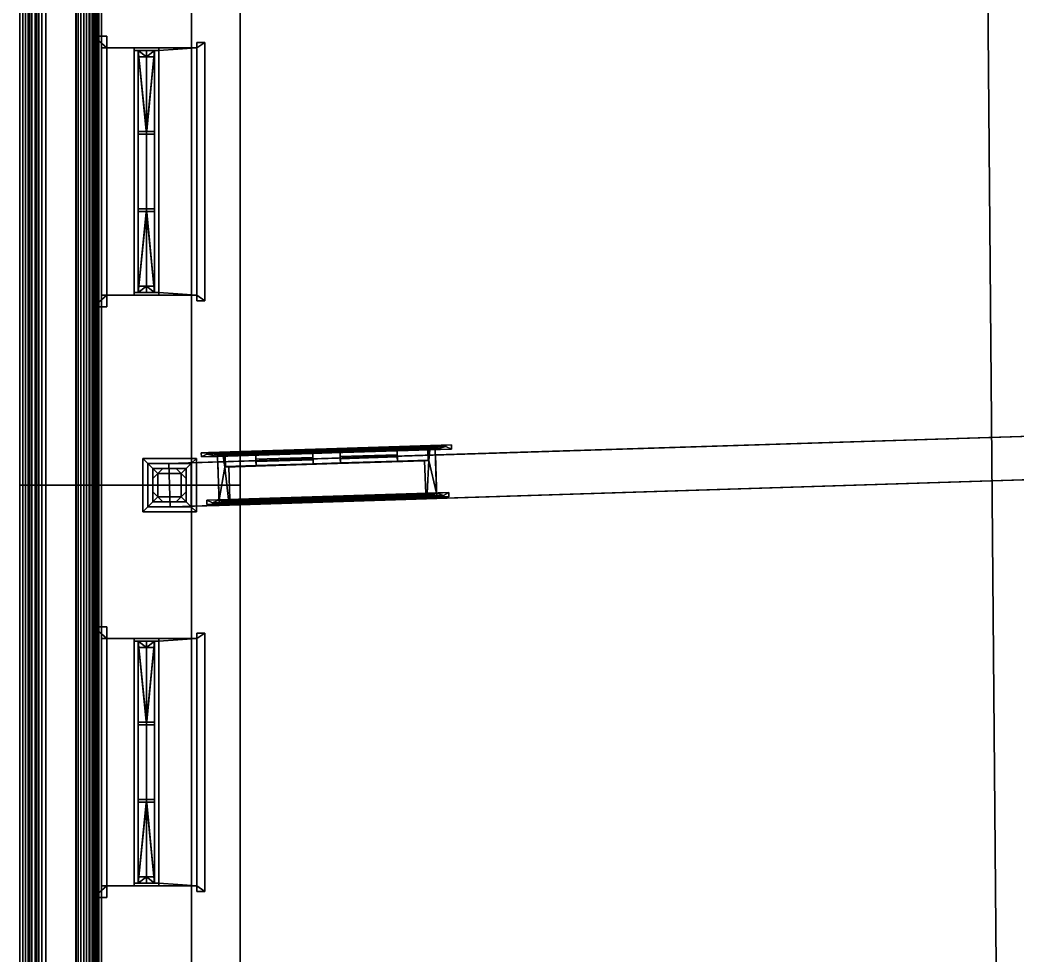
# Model space of a CAD drawing. Extents: x -0.3 to 25, y 0 to 31.3.
# Drawn here: x -0.3 to 3.365, y 17.519 to 20.958 of the extents above; entities that cross this region are included whole.
import ezdxf

# ---------------------------------------------------------------- set-up
doc = ezdxf.new("R2010")
doc.units = 0

# ---------------------------------------------------------------- blocks, each defined once
blk = doc.blocks.new('column_26')
mesh = blk.add_polyface()
corners = [(0.0615, -0.0246, 2.32), (0.0246, -0.0615, 0.74667), (0.0615, 0.0615, 2.36667), (0.0615, -0.0615, 2.36667), (0.0246, -0.0615, 2.32), (0.0615, 0.0246, 0.74667), (0.0615, -0.0246, 0.74667), (-0.0246, -0.0615, 2.32), (-0.0246, -0.0615, 0.74667), (-0.0615, -0.0615, 0.7), (0.0615, -0.0615, 0.7), (0.0246, 0.0615, 0.74667), (0.0615, 0.0246, 2.32), (0.0246, 0.0615, 2.32), (0.0615, -0.0615, 2.49111), (0.0615, 0.0615, 2.49111), (0.04305, 0.04305, 2.49111), (-0.0615, -0.0615, 2.36667), (-0.0615, -0.0615, 2.49111), (-0.0615, -0.0246, 2.32), (-0.0615, -0.0246, 0.74667), (0.0615, -0.0615, 0.57556), (-0.0615, -0.0615, 0.57556), (0.0615, 0.0615, 0.7), (-0.0246, 0.0615, 0.74667), (-0.0246, 0.0615, 2.32), (-0.0615, 0.0615, 2.36667), (-0.0615, 0.0615, 2.49111), (0.04305, -0.04305, 2.49111), (0.04305, -0.04305, 2.51444), (-0.0615, 0.0246, 0.74667), (-0.0615, 0.0246, 2.32), (-0.0615, 0.0615, 0.7), (-0.0615, 0.0615, 0.57556), (-0.04305, -0.04305, 0.57556), (0.04305, -0.04305, 0.57556), (0.0615, 0.0615, 0.57556), (0.07995, 0.07995, 2.51444), (0.04305, 0.04305, 2.51444), (-0.04305, 0.04305, 2.51444), (-0.04305, 0.04305, 2.49111), (-0.04305, -0.04305, 2.49111), (-0.04305, -0.04305, 2.51444), (-0.04305, 0.04305, 0.57556), (-0.04305, -0.04305, 0.55222), (0.04305, 0.04305, 0.57556), (-0.07995, 0.07995, 2.51444), (0.07995, -0.07995, 2.57667), (0.07995, -0.07995, 2.51444), (0.07995, -0.07995, 0.52111), (-0.07995, -0.07995, 0.52111), (0.04305, -0.04305, 0.55222), (0.0984, 0.0984, 2.57667), (0.07995, 0.07995, 2.57667), (-0.07995, -0.07995, 2.51444), (-0.07995, -0.07995, 2.57667), (-0.0984, -0.0984, 2.57667), (-0.04305, 0.04305, 0.55222), (0.07995, -0.07995, 0.04667), (0.04305, 0.04305, 0.55222), (0.07995, 0.07995, 0.52111), (-0.07995, 0.07995, 2.57667), (-0.0984, 0.0984, 2.57667), (0.0984, 0.0984, 2.6), (0.0984, -0.0984, 2.6), (0.0984, -0.0984, 2.57667), (-0.0984, -0.0984, 2.6), (-0.07995, -0.07995, 0.04667), (-0.0984, -0.0984, 0.04667), (-0.07995, 0.07995, 0.04667), (-0.07995, 0.07995, 0.52111), (0.07995, 0.07995, 0.04667), (-0.0984, 0.0984, 2.6), (-0.0984, 0.0984, 0.04667), (0.0984, -0.0984), (0.0984, -0.0984, 0.04667), (0.0984, 0.0984), (0.0984, 0.0984, 0.04667), (-0.0984, -0.0984), (-0.0984, 0.0984)]
mesh.append_faces([[corners[k] for k in face] for face in [(4, 0, 3), (6, 0, 4, 1), (0, 12, 2, 3), (7, 4, 3, 17), (1, 4, 7, 8), (6, 1, 10), (0, 6, 5, 12), (12, 13, 2), (15, 14, 3, 2), (18, 17, 3, 14), (17, 19, 7), (8, 7, 19, 20), (8, 9, 10, 1), (6, 10, 23, 5), (11, 13, 12, 5), (25, 26, 2, 13), (14, 15, 16, 28), (15, 2, 26, 27), (27, 26, 17, 18), (41, 18, 14, 28), (19, 17, 26, 31), (31, 30, 20, 19), (20, 9, 8), (21, 10, 9, 22), (36, 23, 10, 21), (11, 5, 23), (13, 11, 24, 25), (25, 31, 26), (40, 16, 15, 27), (16, 38, 29, 28), (41, 40, 27, 18), (42, 41, 28, 29), (30, 31, 25, 24), (20, 30, 32, 9), (33, 22, 9, 32), (21, 22, 34, 35), (36, 33, 32, 23), (35, 45, 36, 21), (24, 11, 23, 32), (40, 39, 38, 16), (37, 48, 29, 38), (39, 40, 41, 42), (42, 29, 48, 54), (30, 24, 32), (43, 34, 22, 33), (34, 44, 51, 35), (43, 33, 36, 45), (59, 45, 35, 51), (37, 38, 39, 46), (37, 53, 47, 48), (54, 46, 39, 42), (55, 54, 48, 47), (43, 57, 44, 34), (49, 51, 44, 50), (57, 43, 45, 59), (49, 60, 59, 51), (46, 61, 53, 37), (52, 65, 47, 53), (61, 46, 54, 55), (55, 47, 65, 56), (70, 50, 44, 57), (50, 67, 58, 49), (57, 59, 60, 70), (71, 60, 49, 58), (52, 53, 61, 62), (52, 63, 64, 65), (56, 62, 61, 55), (66, 56, 65, 64), (70, 69, 67, 50), (75, 58, 67, 68), (69, 70, 60, 71), (75, 77, 71, 58), (62, 72, 63, 52), (72, 66, 64, 63), (56, 66, 72, 62), (73, 68, 67, 69), (68, 78, 74, 75), (69, 71, 77, 73), (75, 74, 76, 77), (73, 79, 78, 68), (78, 79, 76, 74), (79, 73, 77, 76)]])
blk = doc.blocks.new('sash_big')
at = {"color": 255}
mesh = blk.add_polyface(dxfattribs=at)
corners = [(0, 0.35), (0, 0.35, 0.0522), (0, 0.35, 0.0772), (0, 0.21, 0.0772), (0, 0.21, 1.82), (0, 0.12, 0.0267), (0, 0.12, 1.82), (0, 0.02), (0, 0.02, 0.01), (0.01, 0.21, 0.0772), (0.01, 0.21, 1.81), (0.01, 0.195, 0.0772), (0.01, 0.195, 0.9752), (0.01, 0.165, 0.0772), (0.01, 0.165, 0.9371), (0.01, 0.165, 0.9752), (0.01, 0.165, 1.81), (0.01, 0.135, 0.9371), (0.01, 0.135, 1.81), (0.01, 0.12, 0.0772), (0.01, 0.12, 1.81), (0.0331, 0.195, 0.1254), (0.0331, 0.195, 0.5263), (0.0331, 0.195, 0.5363), (0.0331, 0.195, 0.9371), (0.0331, 0.165, 0.1254), (0.0331, 0.165, 0.5263), (0.0331, 0.165, 0.5363), (0.0331, 0.165, 0.9371), (0.0331, 0.165, 0.9752), (0.0331, 0.165, 1.376), (0.0331, 0.165, 1.386), (0.0331, 0.165, 1.7869), (0.0331, 0.135, 0.9752), (0.0331, 0.135, 1.376), (0.0331, 0.135, 1.386), (0.0331, 0.135, 1.7869), (0.3077, 0.195, 0.1254), (0.3077, 0.195, 0.5263), (0.3077, 0.195, 0.5363), (0.3077, 0.195, 0.9371), (0.3077, 0.165, 0.1254), (0.3077, 0.165, 0.5263), (0.3077, 0.165, 0.5363), (0.3077, 0.165, 0.9371), (0.3077, 0.165, 0.9752), (0.3077, 0.165, 1.376), (0.3077, 0.165, 1.386), (0.3077, 0.165, 1.7869), (0.3077, 0.135, 0.9752), (0.3077, 0.135, 1.376), (0.3077, 0.135, 1.386), (0.3077, 0.135, 1.7869), (0.3177, 0.195, 0.1254), (0.3177, 0.195, 0.5263), (0.3177, 0.195, 0.5363), (0.3177, 0.195, 0.9371), (0.3177, 0.165, 0.1254), (0.3177, 0.165, 0.5263), (0.3177, 0.165, 0.5363), (0.3177, 0.165, 0.9371), (0.3177, 0.165, 0.9752), (0.3177, 0.165, 1.376), (0.3177, 0.165, 1.386), (0.3177, 0.165, 1.7869), (0.3177, 0.135, 0.9752), (0.3177, 0.135, 1.376), (0.3177, 0.135, 1.386), (0.3177, 0.135, 1.7869), (0.5923, 0.195, 0.1254), (0.5923, 0.195, 0.5263), (0.5923, 0.195, 0.5363), (0.5923, 0.195, 0.9371), (0.5923, 0.165, 0.1254), (0.5923, 0.165, 0.5263), (0.5923, 0.165, 0.5363), (0.5923, 0.165, 0.9371), (0.5923, 0.165, 0.9752), (0.5923, 0.165, 1.376), (0.5923, 0.165, 1.386), (0.5923, 0.165, 1.7869), (0.5923, 0.135, 0.9752), (0.5923, 0.135, 1.376), (0.5923, 0.135, 1.386), (0.5923, 0.135, 1.7869), (0.6023, 0.195, 0.1254), (0.6023, 0.195, 0.5263), (0.6023, 0.195, 0.5363), (0.6023, 0.195, 0.9371), (0.6023, 0.165, 0.1254), (0.6023, 0.165, 0.5263), (0.6023, 0.165, 0.5363), (0.6023, 0.165, 0.9371), (0.6023, 0.165, 0.9752), (0.6023, 0.165, 1.376), (0.6023, 0.165, 1.386), (0.6023, 0.165, 1.7869), (0.6023, 0.135, 0.9752), (0.6023, 0.135, 1.376), (0.6023, 0.135, 1.386), (0.6023, 0.135, 1.7869), (0.8769, 0.195, 0.1254), (0.8769, 0.195, 0.5263), (0.8769, 0.195, 0.5363), (0.8769, 0.195, 0.9371), (0.8769, 0.165, 0.1254), (0.8769, 0.165, 0.5263), (0.8769, 0.165, 0.5363), (0.8769, 0.165, 0.9371), (0.8769, 0.165, 0.9752), (0.8769, 0.165, 1.376), (0.8769, 0.165, 1.386), (0.8769, 0.165, 1.7869), (0.8769, 0.135, 0.9752), (0.8769, 0.135, 1.376), (0.8769, 0.135, 1.386), (0.8769, 0.135, 1.7869), (0.9, 0.21, 0.0772), (0.9, 0.21, 1.81), (0.9, 0.195, 0.0772), (0.9, 0.195, 0.9752), (0.9, 0.165, 0.0772), (0.9, 0.165, 0.9371), (0.9, 0.165, 0.9752), (0.9, 0.165, 1.81), (0.9, 0.135, 0.9371), (0.9, 0.135, 1.81), (0.9, 0.12, 0.0772), (0.9, 0.12, 1.81), (0.91, 0.35), (0.91, 0.35, 0.0522), (0.91, 0.35, 0.0772), (0.91, 0.21, 0.0772), (0.91, 0.21, 1.82), (0.91, 0.12, 0.0267), (0.91, 0.12, 1.82), (0.91, 0.02), (0.91, 0.02, 0.01), (0.93, 0.35, 0.0522), (0.93, 0.35, 0.0772), (0.93, 0.38, 0.0522), (0.93, 0.38, 0.0772), (0.9525, 0.02, 0.01), (0.9525, 0.02, -0.1233), (0.9525, -0.03, 0.0017), (0.9525, -0.03, -0.1233), (-0.02, 0.35, 0.0522), (-0.02, 0.35, 0.0772), (-0.02, 0.38, 0.0522), (-0.02, 0.38, 0.0772), (-0.0425, 0.02, 0.01), (-0.0425, 0.02, -0.1233), (-0.0425, -0.03, 0.0017), (-0.0425, -0.03, -0.1233)]
mesh.append_faces([[corners[k] for k in face] for face in [(4, 3, 5, 6), (135, 134, 132, 133), (136, 143, 151, 7), (131, 130, 138, 139), (147, 146, 1, 2), (1, 130, 129, 0), (134, 130, 131, 132), (136, 129, 130, 134), (2, 1, 5, 3), (1, 0, 7, 5), (129, 136, 7, 0), (8, 7, 151, 150), (5, 7, 8), (142, 143, 136, 137), (137, 136, 134)]], dxfattribs={"color": 0})
mesh.append_faces([[corners[k] for k in face] for face in [(29, 15, 30), (109, 110, 123), (111, 112, 124), (32, 31, 16), (114, 113, 125), (36, 18, 35), (17, 33, 34), (116, 115, 126), (28, 14, 27), (108, 107, 122), (106, 105, 121), (25, 26, 13), (125, 108, 122), (14, 28, 17), (150, 152, 8), (142, 137, 144), (147, 2, 149), (3, 9, 2), (132, 131, 117), (139, 141, 131), (15, 29, 12), (123, 120, 109), (101, 102, 119), (103, 104, 120), (21, 11, 22), (24, 23, 12), (131, 2, 9, 117), (141, 149, 2, 131), (146, 147, 149, 148), (148, 149, 141, 140), (140, 141, 139, 138), (148, 140, 130, 1), (11, 119, 117, 9), (134, 5, 8, 137), (152, 144, 137, 8), (152, 153, 145, 144), (151, 143, 145, 153), (124, 16, 10, 118), (10, 4, 133, 118), (121, 13, 19, 127), (127, 19, 5, 134), (73, 69, 53, 57), (75, 59, 58, 74), (75, 71, 55, 59), (83, 79, 63, 67), (83, 67, 66, 82), (66, 62, 78, 82), (98, 82, 81, 97), (93, 77, 78, 94), (82, 78, 77, 81), (97, 93, 94, 98), (107, 103, 87, 91), (54, 53, 37, 38), (86, 85, 69, 70), (39, 38, 22, 23), (71, 70, 54, 55), (56, 55, 39, 40), (88, 87, 71, 72), (86, 87, 103, 102), (42, 38, 37, 41), (26, 22, 38, 42), (74, 70, 69, 73), (58, 54, 70, 74), (57, 53, 54, 58), (43, 39, 23, 27), (44, 40, 39, 43), (76, 72, 71, 75), (59, 55, 56, 60), (91, 87, 88, 92), (90, 86, 102, 106), (89, 85, 86, 90), (90, 106, 107, 91), (58, 42, 41, 57), (90, 74, 73, 89), (92, 76, 75, 91), (43, 27, 26, 42), (60, 44, 43, 59), (51, 35, 34, 50), (66, 50, 49, 65), (68, 52, 51, 67), (100, 84, 83, 99), (98, 114, 115, 99), (95, 111, 110, 94), (63, 47, 48, 64), (95, 79, 80, 96), (78, 62, 63, 79), (46, 30, 31, 47), (61, 45, 46, 62), (50, 46, 45, 49), (34, 30, 46, 50), (65, 61, 62, 66), (51, 47, 31, 35), (52, 48, 47, 51), (84, 80, 79, 83), (67, 63, 64, 68), (115, 111, 95, 99), (99, 95, 96, 100), (98, 94, 110, 114), (91, 75, 74, 90), (87, 86, 70, 71), (55, 54, 38, 39), (59, 43, 42, 58), (82, 98, 99, 83), (50, 66, 67, 51), (62, 46, 47, 63), (94, 78, 79, 95), (65, 81, 77, 61), (60, 56, 72, 76), (68, 64, 80, 84), (41, 37, 21, 25), (36, 32, 48, 52), (100, 96, 112, 116), (105, 101, 85, 89), (150, 151, 153, 152), (142, 144, 145, 143), (17, 125, 81, 65), (126, 18, 68, 84), (69, 119, 11, 53), (12, 120, 72, 56), (120, 12, 61, 77), (16, 124, 80, 64), (125, 17, 60, 76), (30, 15, 16, 31), (124, 123, 110, 111), (103, 120, 119, 102), (11, 12, 23, 22), (27, 14, 13, 26), (121, 122, 107, 106), (125, 126, 115, 114), (17, 34, 35, 18), (33, 29, 30, 34), (35, 31, 32, 36), (114, 110, 109, 113), (116, 112, 111, 115), (108, 104, 103, 107), (106, 102, 101, 105), (25, 21, 22, 26), (27, 23, 24, 28), (123, 124, 118, 120), (10, 16, 15, 12), (9, 3, 4, 10), (117, 118, 133, 132), (134, 135, 128, 127), (5, 19, 20, 6), (33, 49, 45, 29), (97, 113, 109, 93), (40, 44, 28, 24), (122, 121, 127, 125), (19, 13, 14, 17), (11, 9, 10, 12), (118, 117, 119, 120), (126, 125, 127, 128), (18, 20, 19, 17), (13, 57, 41), (41, 25, 13), (89, 73, 121), (121, 105, 89), (121, 73, 57, 13), (97, 81, 125), (125, 113, 97), (17, 65, 49), (49, 33, 17), (100, 116, 126), (126, 84, 100), (18, 36, 52), (52, 68, 18), (16, 64, 48), (48, 32, 16), (96, 80, 124), (124, 112, 96), (126, 128, 20, 18), (135, 6, 20, 128), (12, 56, 40), (40, 24, 12), (72, 120, 88), (104, 88, 120), (108, 92, 88, 104), (119, 69, 85), (85, 101, 119), (37, 53, 11), (11, 21, 37), (92, 108, 125), (125, 76, 92), (44, 60, 17), (17, 28, 44), (45, 61, 12), (12, 29, 45), (93, 109, 120), (120, 77, 93), (133, 4, 6, 135), (130, 140, 138), (1, 146, 148)]], dxfattribs={"color": 255})
blk = doc.blocks.new('door_inside')
mesh = blk.add_polyface()
corners = [(0.773, 0.18, 1.895), (0.66, 0.18, 1.895), (0.66, 0.18, 2.073), (0.773, 0.18, 2.073), (0.773, 0.18, 0.82), (0.45, 0.18, 2.073), (0.773, 0.18, 0.62), (0.35, 0.18, 1.895), (0.35, 0.18, 2.073), (0.773, 0.18, 0.225), (0.66, 0.18, 0.225), (0.66, 0.18, 0.82), (0.66, 0.165, 0.82), (0.45, 0.165, 0.82), (0.45, 0.165, 1.895), (0.66, 0.165, 1.895), (0.45, 0.18, 0.82), (0.45, 0.18, 1.895), (0.14, 0.18, 2.073), (0.14, 0.18, 1.895), (0.66, 0.18), (0.66, 0.18, 0.62), (0.66, 0.165, 0.225), (0.66, 0.165, 0.62), (0.45, 0.18, 0.62), (0.35, 0.165, 1.895), (0.027, 0.18, 2.073), (0.027, 0.18, 1.895), (0.66, 0.142), (0.773, 0.18), (0.45, 0.18), (0.45, 0.18, 0.225), (0.45, 0.165, 0.225), (0.45, 0.165, 0.62), (0.14, 0.18, 0.62), (0.35, 0.18, 0.82), (0.35, 0.165, 0.82), (0.14, 0.18, 0.82), (0.14, 0.165, 1.895), (0.14, 0.165, 0.82), (0.027, 0.18, 0.82), (0.773, 0.142), (0.773, 0.142, 0.225), (0.45, 0.142), (0.35, 0.165, 0.225), (0.35, 0.18, 0.62), (0.027, 0.18, 0.62), (0.773, 0.142, 0.62), (0.45, 0.142, 0.225), (0.35, 0.18), (0.14, 0.18, 0.225), (0.35, 0.18, 0.225), (0.14, 0.165, 0.225), (0.14, 0.165, 0.62), (0.35, 0.165, 0.62), (0.027, 0.18, 0.225), (0.773, 0.142, 0.82), (0.66, 0.142, 0.225), (0.66, 0.157, 0.225), (0.35, 0.142), (0.14, 0.142), (0.14, 0.18), (0.027, 0.18), (0.773, 0.142, 1.895), (0.66, 0.142, 0.62), (0.45, 0.157, 0.62), (0.66, 0.157, 0.62), (0.45, 0.142, 0.62), (0.45, 0.157, 0.225), (0.35, 0.142, 0.62), (0.027, 0.142), (0.773, 0.142, 2.073), (0.66, 0.142, 2.073), (0.66, 0.142, 0.82), (0.66, 0.142, 1.895), (0.66, 0.157, 0.82), (0.45, 0.142, 0.82), (0.35, 0.142, 0.225), (0.14, 0.142, 0.225), (0.027, 0.142, 0.225), (0.45, 0.142, 2.073), (0.45, 0.142, 1.895), (0.66, 0.157, 1.895), (0.45, 0.157, 0.82), (0.45, 0.157, 1.895), (0.35, 0.142, 1.895), (0.14, 0.142, 0.82), (0.14, 0.142, 0.62), (0.35, 0.157, 0.62), (0.35, 0.157, 0.225), (0.14, 0.157, 0.62), (0.14, 0.157, 0.225), (0.027, 0.142, 0.62), (0.35, 0.142, 2.073), (0.35, 0.142, 0.82), (0.35, 0.157, 0.82), (0.14, 0.157, 0.82), (0.027, 0.142, 0.82), (0.14, 0.142, 2.073), (0.14, 0.142, 1.895), (0.14, 0.157, 1.895), (0.35, 0.157, 1.895), (0.027, 0.142, 1.895), (0.027, 0.142, 2.073), (0.02, 0.185), (0.005, 0.19), (0, 0.185), (0.005, 0.19, 2.095), (-0.032, 0.195, 2.132), (0, 0.185, 2.1), (0.8, 0.185, 2.1), (0.78, 0.185, 2.08), (0.78, 0.185), (0.02, 0.185, 2.08), (0.78, 0.18, 2.08), (0.78, 0.18), (-0.032, 0.195), (0.832, 0.195, 2.132), (0.795, 0.19, 2.095), (0.795, 0.19), (0.8, 0.18), (0.86, 0.18, 2.16), (-0.06, 0.18), (-0.04, 0.19), (-0.04, 0.195, 2.14), (0.8, 0.185), (0.86, 0.18), (0.86, 0.195, 2.16), (-0.06, 0.18, 2.16), (-0.06, 0.195), (-0.04, 0.195), (-0.06, 0.195, 2.16), (-0.04, 0.19, 2.14), (0.84, 0.195, 2.14), (0.84, 0.19, 2.14), (0.832, 0.195), (0.86, 0.195), (0.84, 0.195), (0.84, 0.19), (-0.025, 0.005, 2.125), (-0.025, 0.01), (-0.017, 0.005), (0.825, 0.005, 2.125), (-0.045, 0.005, 2.145), (-0.045, 0.005), (-0.025, 0.005), (-0.017, 0.005, 2.117), (-0.025, 0.01, 2.125), (0.825, 0.01, 2.125), (0.825, 0.005), (0.825, 0.01), (0.845, 0.02), (0.845, 0.005), (0.845, 0.005, 2.145), (-0.045, 0.02, 2.145), (0.02, 0.01), (0.015, 0.015, 2.085), (0.845, 0.02, 2.145), (0, 0.02, 2.1), (0, 0.02), (-0.045, 0.02), (0.02, 0.01, 2.08), (0.817, 0.005, 2.117), (0.785, 0.015, 2.085), (0.817, 0.005), (0.785, 0.015), (0.035, 0.015, 2.065), (0.035, 0.015), (0.765, 0.015, 2.065), (0.78, 0.01, 2.08), (0.78, 0.01), (0.8, 0.02), (0.765, 0.015), (0.04, 0.02, 2.06), (0.035, 0.02, 2.065), (0.765, 0.02, 2.065), (0.035, 0.02), (0.025, 0.14), (0.04, 0.02), (0.04, 0.14), (0.76, 0.14, 2.06), (0.04, 0.14, 2.06), (0.765, 0.02), (0.76, 0.02, 2.06), (0.76, 0.14), (0.76, 0.02), (0.015, 0.015), (0, 0.18), (0.025, 0.18), (0.02, 0.18), (0.025, 0.18, 2.075), (0.8, 0.18, 2.1), (0, 0.18, 2.1), (0.8, 0.02, 2.1), (0.775, 0.14, 2.075), (0.025, 0.14, 2.075), (0.02, 0.18, 2.08), (0.775, 0.18, 2.075), (0.775, 0.18), (0.775, 0.14)]
mesh.append_faces([[corners[k] for k in face] for face in [(0, 1, 2, 3), (1, 0, 4, 11), (1, 17, 5, 2), (6, 21, 11, 4), (1, 11, 12, 15), (17, 1, 15, 14), (17, 7, 8, 5), (9, 10, 21, 6), (21, 24, 16, 11), (11, 16, 13, 12), (12, 13, 14, 15), (16, 17, 14, 13), (16, 35, 7, 17), (18, 8, 7, 19), (29, 20, 10, 9), (21, 10, 22, 23), (24, 21, 23, 33), (24, 45, 35, 16), (7, 35, 36, 25), (19, 7, 25, 38), (26, 18, 19, 27), (41, 28, 20, 29), (20, 30, 31, 10), (10, 31, 32, 22), (22, 32, 33, 23), (31, 24, 33, 32), (31, 51, 45, 24), (37, 35, 45, 34), (35, 37, 39, 36), (38, 25, 36, 39), (37, 19, 38, 39), (27, 19, 37, 40), (28, 41, 42, 57), (28, 43, 30, 20), (30, 49, 51, 31), (45, 51, 44, 54), (34, 45, 54, 53), (40, 37, 34, 46), (57, 42, 47, 64), (43, 28, 57, 48), (43, 59, 49, 30), (50, 51, 49, 61), (51, 50, 52, 44), (53, 54, 44, 52), (50, 34, 53, 52), (46, 34, 50, 55), (64, 47, 56, 73), (57, 64, 66, 58), (48, 57, 58, 68), (59, 43, 48, 77), (59, 60, 61, 49), (55, 50, 61, 62), (73, 56, 63, 74), (67, 64, 73, 76), (64, 67, 65, 66), (65, 68, 58, 66), (67, 48, 68, 65), (77, 48, 67, 69), (77, 78, 60, 59), (62, 61, 60, 70), (74, 63, 71, 72), (73, 74, 82, 75), (76, 73, 75, 83), (69, 67, 76, 94), (77, 69, 88, 89), (78, 77, 89, 91), (78, 79, 70, 60), (81, 74, 72, 80), (74, 81, 84, 82), (84, 83, 75, 82), (81, 76, 83, 84), (94, 76, 81, 85), (69, 94, 86, 87), (69, 87, 90, 88), (89, 88, 90, 91), (87, 78, 91, 90), (87, 92, 79, 78), (85, 81, 80, 93), (94, 85, 101, 95), (86, 94, 95, 96), (86, 97, 92, 87), (93, 98, 99, 85), (85, 99, 100, 101), (100, 96, 95, 101), (99, 86, 96, 100), (99, 102, 97, 86), (98, 103, 102, 99), (26, 103, 98, 18), (102, 103, 26, 27), (97, 102, 27, 40), (18, 98, 93, 8), (93, 80, 5, 8), (5, 80, 72, 2), (71, 3, 2, 72), (40, 46, 92, 97), (46, 55, 79, 92), (62, 70, 79, 55), (41, 29, 9, 42), (42, 9, 6, 47), (47, 6, 4, 56), (0, 63, 56, 4), (0, 3, 71, 63), (104, 105, 107, 113), (104, 189, 106, 105), (105, 106, 109, 107), (113, 107, 118, 111), (113, 196, 189, 104), (187, 106, 189), (106, 116, 108, 109), (107, 109, 110, 118), (111, 118, 119, 112), (196, 113, 111, 114), (179, 177, 195, 181), (116, 106, 187, 123), (116, 123, 132, 108), (109, 108, 117, 110), (118, 110, 125, 119), (119, 125, 115, 112), (114, 111, 112, 115), (120, 115, 125), (120, 126, 121, 191), (191, 121, 128, 192), (192, 128, 122, 187), (122, 123, 187), (123, 130, 124, 132), (108, 132, 134, 117), (110, 117, 135, 125), (138, 120, 125, 135), (126, 120, 138), (126, 136, 127, 121), (121, 127, 131, 128), (128, 131, 129, 122), (130, 123, 122, 129), (127, 136, 137), (127, 137, 133), (130, 129, 131), (127, 133, 124), (124, 130, 131), (127, 124, 131), (132, 124, 133, 134), (117, 134, 138, 135), (136, 126, 138, 137), (134, 133, 137, 138), (145, 140, 147, 139), (140, 141, 146, 147), (139, 147, 148, 142), (142, 149, 152), (143, 144, 145), (143, 145, 139), (142, 152, 153), (143, 139, 142), (142, 153, 143), (141, 186, 156, 146), (147, 146, 162, 148), (142, 148, 150, 149), (149, 150, 151, 152), (152, 151, 157, 153), (153, 157, 154, 143), (143, 154, 160, 144), (186, 155, 161, 156), (146, 156, 163, 162), (148, 162, 164, 150), (151, 150, 171), (151, 171, 193, 157), (157, 193, 158, 154), (154, 158, 159, 160), (155, 167, 166, 161), (156, 161, 169, 163), (162, 163, 165, 164), (164, 165, 171, 150), (181, 195, 194, 180), (174, 166, 167, 176), (161, 166, 168, 169), (163, 169, 170, 165), (182, 171, 165), (168, 175, 182, 172), (175, 168, 166, 174), (169, 168, 172, 170), (172, 182, 165, 170), (173, 174, 176, 178), (183, 175, 174, 173), (178, 176, 177, 179), (181, 173, 178, 179), (185, 182, 175, 183), (180, 183, 173, 181), (176, 159, 177), (184, 199, 182, 185), (183, 180, 184, 185), (186, 159, 176), (187, 189, 177, 159), (171, 182, 199), (141, 140, 159, 186), (155, 186, 176, 167), (188, 177, 189), (159, 158, 192, 187), (171, 199, 115, 120), (159, 140, 160), (195, 177, 188, 190), (188, 189, 196, 190), (158, 193, 191, 192), (198, 115, 199), (191, 193, 171, 120), (144, 160, 140, 145), (194, 195, 190, 197), (190, 196, 114, 197), (197, 114, 115, 198), (199, 194, 197, 198), (199, 184, 180, 194)]])

msp = doc.modelspace()

# ---------------------------------------------------------------- block references
for name, p, rotation in [('sash_big', (0, 20.8558, 3.75), -90), ('door_inside', (0.4325, 19.1731, 3.02), 1.82031177381833), ('column_26', (0.25, 19.2473), -90), ('sash_big', (0, 18.6835, 3.75), -90)]:
    msp.add_blockref(name, p, dxfattribs=dict(rotation=rotation))

# ---------------------------------------------------------------- meshes
at = {"color": 255}
mesh = msp.add_polyface(dxfattribs=at)
corners = [(0, 0.0208, 5.67), (0, 0.0208, 5.89), (0, 10.8858, 5.67), (0, 10.8858, 5.89), (0, 15.1718, 5.67), (0, 15.1718, 5.89), (0, 19.2473, 5.67), (0, 19.2473, 5.89), (0, 23.861, 5.67), (0, 23.861, 5.89), (3.6225, 31, 5.67), (3.6225, 31, 5.89), (3.6225, 31.015, 5.67), (3.6225, 31.018, 5.682), (3.6225, 31.024, 5.691), (3.6225, 31.033, 5.697), (3.6225, 31.045, 5.7), (3.6225, 31.045, 5.715), (3.6225, 31.205, 5.715), (3.6225, 31.205, 5.795), (3.6225, 31.22, 5.795), (3.6225, 31.22, 5.81), (3.6225, 31.23, 5.89), (3.6225, 31.233, 5.811), (3.6225, 31.244, 5.814), (3.6225, 31.256, 5.821), (3.6225, 31.264, 5.83), (3.6225, 31.27, 5.84), (3.6225, 31.279, 5.851), (3.6225, 31.289, 5.857), (3.6225, 31.3, 5.86), (3.6225, 31.3, 5.88), (6.6041, 31, 5.67), (6.6041, 31, 5.89), (6.6041, 31.015, 5.67), (6.6041, 31.018, 5.682), (6.6041, 31.024, 5.691), (6.6041, 31.033, 5.697), (6.6041, 31.045, 5.7), (6.6041, 31.045, 5.715), (6.6041, 31.205, 5.715), (6.6041, 31.205, 5.795), (6.6041, 31.22, 5.795), (6.6041, 31.22, 5.81), (6.6041, 31.23, 5.89), (6.6041, 31.233, 5.811), (6.6041, 31.244, 5.814), (6.6041, 31.256, 5.821), (6.6041, 31.264, 5.83), (6.6041, 31.27, 5.84), (6.6041, 31.279, 5.851), (6.6041, 31.289, 5.857), (6.6041, 31.3, 5.86), (6.6041, 31.3, 5.88), (0, 31, 5.67), (0, 31, 5.89), (-0.015, 0.0208, 5.67), (-0.015, 10.8858, 5.67), (-0.015, 15.1718, 5.67), (-0.015, 19.2473, 5.67), (-0.015, 23.861, 5.67), (-0.015, 31.015, 5.67), (-0.018, 0.0208, 5.682), (-0.018, 10.8858, 5.682), (-0.018, 15.1718, 5.682), (-0.018, 19.2473, 5.682), (-0.018, 23.861, 5.682), (-0.018, 31.018, 5.682), (-0.024, 0.0208, 5.691), (-0.024, 10.8858, 5.691), (-0.024, 15.1718, 5.691), (-0.024, 19.2473, 5.691), (-0.024, 23.861, 5.691), (-0.024, 31.024, 5.691), (-0.033, 0.0208, 5.697), (-0.033, 10.8858, 5.697), (-0.033, 15.1718, 5.697), (-0.033, 19.2473, 5.697), (-0.033, 23.861, 5.697), (-0.033, 31.033, 5.697), (-0.045, 0.0208, 5.7), (-0.045, 0.0208, 5.715), (-0.045, 10.8858, 5.7), (-0.045, 10.8858, 5.715), (-0.045, 15.1718, 5.7), (-0.045, 15.1718, 5.715), (-0.045, 19.2473, 5.7), (-0.045, 19.2473, 5.715), (-0.045, 23.861, 5.7), (-0.045, 23.861, 5.715), (-0.045, 31.045, 5.7), (-0.045, 31.045, 5.715), (-0.205, 0.0208, 5.715), (-0.205, 0.0208, 5.795), (-0.205, 10.8858, 5.715), (-0.205, 10.8858, 5.795), (-0.205, 15.1718, 5.715), (-0.205, 15.1718, 5.795), (-0.205, 19.2473, 5.715), (-0.205, 19.2473, 5.795), (-0.205, 23.861, 5.715), (-0.205, 23.861, 5.795), (-0.205, 31.205, 5.715), (-0.205, 31.205, 5.795), (-0.22, 0.0208, 5.795), (-0.22, 0.0208, 5.81), (-0.22, 10.8858, 5.795), (-0.22, 10.8858, 5.81), (-0.22, 15.1718, 5.795), (-0.22, 15.1718, 5.81), (-0.22, 19.2473, 5.795), (-0.22, 19.2473, 5.81), (-0.22, 23.861, 5.795), (-0.22, 23.861, 5.81), (-0.22, 31.22, 5.795), (-0.22, 31.22, 5.81), (-0.23, 0.0208, 5.89), (-0.23, 10.8858, 5.89), (-0.23, 15.1718, 5.89), (-0.23, 19.2473, 5.89), (-0.23, 23.861, 5.89), (-0.23, 31.23, 5.89), (-0.233, 0.0208, 5.811), (-0.233, 10.8858, 5.811), (-0.233, 15.1718, 5.811), (-0.233, 19.2473, 5.811), (-0.233, 23.861, 5.811), (-0.233, 31.233, 5.811), (-0.244, 0.0208, 5.814), (-0.244, 10.8858, 5.814), (-0.244, 15.1718, 5.814), (-0.244, 19.2473, 5.814), (-0.244, 23.861, 5.814), (-0.244, 31.244, 5.814), (-0.256, 0.0208, 5.821), (-0.256, 10.8858, 5.821), (-0.256, 15.1718, 5.821), (-0.256, 19.2473, 5.821), (-0.256, 23.861, 5.821), (-0.256, 31.256, 5.821), (-0.264, 0.0208, 5.83), (-0.264, 10.8858, 5.83), (-0.264, 15.1718, 5.83), (-0.264, 19.2473, 5.83), (-0.264, 23.861, 5.83), (-0.264, 31.264, 5.83), (-0.27, 0.0208, 5.84), (-0.27, 10.8858, 5.84), (-0.27, 15.1718, 5.84), (-0.27, 19.2473, 5.84), (-0.27, 23.861, 5.84), (-0.27, 31.27, 5.84), (-0.279, 0.0208, 5.851), (-0.279, 10.8858, 5.851), (-0.279, 15.1718, 5.851), (-0.279, 19.2473, 5.851), (-0.279, 23.861, 5.851), (-0.279, 31.279, 5.851), (-0.289, 0.0208, 5.857), (-0.289, 10.8858, 5.857), (-0.289, 15.1718, 5.857), (-0.289, 19.2473, 5.857), (-0.289, 23.861, 5.857), (-0.289, 31.289, 5.857), (-0.3, 0.0208, 5.86), (-0.3, 0.0208, 5.88), (-0.3, 10.8858, 5.86), (-0.3, 10.8858, 5.88), (-0.3, 15.1718, 5.86), (-0.3, 15.1718, 5.88), (-0.3, 19.2473, 5.86), (-0.3, 19.2473, 5.88), (-0.3, 23.861, 5.86), (-0.3, 23.861, 5.88), (-0.3, 31.3, 5.86), (-0.3, 31.3, 5.88), (23.0166, 31, 5.67), (23.0166, 31, 5.89), (23.0166, 31.015, 5.67), (23.0166, 31.018, 5.682), (23.0166, 31.024, 5.691), (23.0166, 31.033, 5.697), (23.0166, 31.045, 5.7), (23.0166, 31.045, 5.715), (23.0166, 31.205, 5.715), (23.0166, 31.205, 5.795), (23.0166, 31.22, 5.795), (23.0166, 31.22, 5.81), (23.0166, 31.23, 5.89), (23.0166, 31.233, 5.811), (23.0166, 31.244, 5.814), (23.0166, 31.256, 5.821), (23.0166, 31.264, 5.83), (23.0166, 31.27, 5.84), (23.0166, 31.279, 5.851), (23.0166, 31.289, 5.857), (23.0166, 31.3, 5.86), (23.0166, 31.3, 5.88)]
mesh.append_faces([[corners[k] for k in face] for face in [(186, 187, 185), (105, 104, 93), (182, 183, 181), (81, 80, 74), (178, 179, 176), (62, 56, 0), (184, 185, 183), (93, 92, 81), (196, 197, 195), (165, 164, 158), (197, 188, 195), (116, 165, 158), (195, 188, 194), (116, 158, 152), (194, 188, 193), (116, 152, 146), (193, 188, 192), (116, 146, 140), (192, 188, 191), (116, 140, 134), (191, 188, 190), (116, 134, 128), (190, 188, 189), (116, 128, 122), (189, 188, 187), (116, 122, 105), (187, 188, 185), (116, 105, 93), (185, 188, 183), (116, 93, 81), (181, 183, 180), (81, 74, 68), (179, 180, 176), (68, 62, 0), (176, 180, 177), (68, 0, 1), (180, 183, 177), (81, 68, 1), (183, 188, 177), (116, 81, 1), (177, 188, 44, 33), (176, 177, 33, 32), (178, 176, 32, 34), (179, 178, 34, 35), (180, 179, 35, 36), (181, 180, 36, 37), (182, 181, 37, 38), (183, 182, 38, 39), (184, 183, 39, 40), (185, 184, 40, 41), (186, 185, 41, 42), (187, 186, 42, 43), (189, 187, 43, 45), (190, 189, 45, 46), (191, 190, 46, 47), (192, 191, 47, 48), (193, 192, 48, 49), (194, 193, 49, 50), (195, 194, 50, 51), (196, 195, 51, 52), (197, 196, 52, 53), (188, 197, 53, 44), (33, 44, 22, 11), (32, 33, 11, 10), (34, 32, 10, 12), (35, 34, 12, 13), (36, 35, 13, 14), (37, 36, 14, 15), (38, 37, 15, 16), (39, 38, 16, 17), (40, 39, 17, 18), (41, 40, 18, 19), (42, 41, 19, 20), (43, 42, 20, 21), (45, 43, 21, 23), (46, 45, 23, 24), (47, 46, 24, 25), (48, 47, 25, 26), (49, 48, 26, 27), (50, 49, 27, 28), (51, 50, 28, 29), (52, 51, 29, 30), (53, 52, 30, 31), (44, 53, 31, 22), (11, 22, 121, 55), (10, 11, 55, 54), (12, 10, 54, 61), (13, 12, 61, 67), (14, 13, 67, 73), (15, 14, 73, 79), (16, 15, 79, 90), (17, 16, 90, 91), (18, 17, 91, 102), (19, 18, 102, 103), (20, 19, 103, 114), (21, 20, 114, 115), (23, 21, 115, 127), (24, 23, 127, 133), (25, 24, 133, 139), (26, 25, 139, 145), (27, 26, 145, 151), (28, 27, 151, 157), (29, 28, 157, 163), (30, 29, 163, 174), (31, 30, 174, 175), (22, 31, 175, 121), (55, 121, 120, 9), (54, 55, 9, 8), (61, 54, 8, 60), (67, 61, 60, 66), (73, 67, 66, 72), (79, 73, 72, 78), (90, 79, 78, 88), (91, 90, 88, 89), (102, 91, 89, 100), (103, 102, 100, 101), (114, 103, 101, 112), (115, 114, 112, 113), (127, 115, 113, 126), (133, 127, 126, 132), (139, 133, 132, 138), (145, 139, 138, 144), (151, 145, 144, 150), (157, 151, 150, 156), (163, 157, 156, 162), (174, 163, 162, 172), (175, 174, 172, 173), (121, 175, 173, 120), (9, 120, 119, 7), (8, 9, 7, 6), (60, 8, 6, 59), (66, 60, 59, 65), (72, 66, 65, 71), (78, 72, 71, 77), (88, 78, 77, 86), (89, 88, 86, 87), (100, 89, 87, 98), (101, 100, 98, 99), (112, 101, 99, 110), (113, 112, 110, 111), (126, 113, 111, 125), (132, 126, 125, 131), (138, 132, 131, 137), (144, 138, 137, 143), (150, 144, 143, 149), (156, 150, 149, 155), (162, 156, 155, 161), (172, 162, 161, 170), (173, 172, 170, 171), (120, 173, 171, 119), (7, 119, 118, 5), (6, 7, 5, 4), (59, 6, 4, 58), (65, 59, 58, 64), (71, 65, 64, 70), (77, 71, 70, 76), (86, 77, 76, 84), (87, 86, 84, 85), (98, 87, 85, 96), (99, 98, 96, 97), (110, 99, 97, 108), (111, 110, 108, 109), (125, 111, 109, 124), (131, 125, 124, 130), (137, 131, 130, 136), (143, 137, 136, 142), (149, 143, 142, 148), (155, 149, 148, 154), (161, 155, 154, 160), (170, 161, 160, 168), (171, 170, 168, 169), (119, 171, 169, 118), (5, 118, 117, 3), (4, 5, 3, 2), (58, 4, 2, 57), (64, 58, 57, 63), (70, 64, 63, 69), (76, 70, 69, 75), (84, 76, 75, 82), (85, 84, 82, 83), (96, 85, 83, 94), (97, 96, 94, 95), (108, 97, 95, 106), (109, 108, 106, 107), (124, 109, 107, 123), (130, 124, 123, 129), (136, 130, 129, 135), (142, 136, 135, 141), (148, 142, 141, 147), (154, 148, 147, 153), (160, 154, 153, 159), (168, 160, 159, 166), (169, 168, 166, 167), (118, 169, 167, 117), (3, 117, 116, 1), (2, 3, 1, 0), (57, 2, 0, 56), (63, 57, 56, 62), (69, 63, 62, 68), (75, 69, 68, 74), (82, 75, 74, 80), (83, 82, 80, 81), (94, 83, 81, 92), (95, 94, 92, 93), (106, 95, 93, 104), (107, 106, 104, 105), (123, 107, 105, 122), (129, 123, 122, 128), (135, 129, 128, 134), (141, 135, 134, 140), (147, 141, 140, 146), (153, 147, 146, 152), (159, 153, 152, 158), (166, 159, 158, 164), (167, 166, 164, 165), (117, 167, 165, 116)]], dxfattribs={"color": 255})
at = {"color": 250}
mesh = msp.add_polyface(dxfattribs=at)
corners = [(0, 0.0208, 5.89), (0, 0.0208, 6), (0, 10.8858, 5.89), (0, 10.8858, 6), (0, 15.1718, 5.89), (0, 15.1718, 6), (0, 19.2473, 5.89), (0, 19.2473, 6), (0, 23.861, 5.89), (0, 23.861, 6), (3.6225, 31, 5.89), (3.6225, 31, 6), (3.6225, 31.23, 5.89), (3.6225, 31.24, 5.92), (6.6041, 31, 5.89), (6.6041, 31, 6), (6.6041, 31.23, 5.89), (6.6041, 31.24, 5.92), (0, 31, 5.89), (0, 31, 6), (-0.23, 0.0208, 5.89), (-0.23, 10.8858, 5.89), (-0.23, 15.1718, 5.89), (-0.23, 19.2473, 5.89), (-0.23, 23.861, 5.89), (-0.23, 31.23, 5.89), (-0.24, 0.0208, 5.92), (-0.24, 10.8858, 5.92), (-0.24, 15.1718, 5.92), (-0.24, 19.2473, 5.92), (-0.24, 23.861, 5.92), (-0.24, 31.24, 5.92), (23.0166, 31, 5.89), (23.0166, 31, 6), (23.0166, 31.23, 5.89), (23.0166, 31.24, 5.92)]
mesh.append_faces([[corners[k] for k in face] for face in [(35, 33, 34), (1, 26, 20), (34, 33, 32), (1, 20, 0), (32, 33, 15, 14), (34, 32, 14, 16), (35, 34, 16, 17), (33, 35, 17, 15), (14, 15, 11, 10), (16, 14, 10, 12), (17, 16, 12, 13), (15, 17, 13, 11), (10, 11, 19, 18), (12, 10, 18, 25), (13, 12, 25, 31), (11, 13, 31, 19), (18, 19, 9, 8), (25, 18, 8, 24), (31, 25, 24, 30), (19, 31, 30, 9), (8, 9, 7, 6), (24, 8, 6, 23), (30, 24, 23, 29), (9, 30, 29, 7), (6, 7, 5, 4), (23, 6, 4, 22), (29, 23, 22, 28), (7, 29, 28, 5), (4, 5, 3, 2), (22, 4, 2, 21), (28, 22, 21, 27), (5, 28, 27, 3), (2, 3, 1, 0), (21, 2, 0, 20), (27, 21, 20, 26), (3, 27, 26, 1)]], dxfattribs={"color": 250})
mesh = msp.add_polyface(dxfattribs=at)
corners = [(0, 0, 6), (3.2006, 27.7994, 7.3257), (3.4353, 0.2748, 7.423), (6.3471, 31, 6), (6.8665, 0.5493, 6), (0, 31, 6)]
mesh.append_faces([[corners[k] for k in face] for face in [(0, 4, 2)]], dxfattribs={"color": 85})
mesh.append_faces([[corners[k] for k in face] for face in [(5, 0, 2, 1), (4, 3, 1, 2), (3, 4, 0, 5), (3, 5, 1)]], dxfattribs={"color": 250})
mesh = msp.add_polyface(dxfattribs=at)
corners = [(0, 10.6221, 6), (3.4565, 27.5435, 7.4317), (3.5782, 14.3977, 7.4823), (6.8495, 31, 6), (7.2203, 11.0094, 6), (0, 31, 6)]
mesh.append_faces([[corners[k] for k in face] for face in [(4, 3, 1, 2), (5, 0, 2, 1), (0, 5, 3, 4), (0, 4, 2), (3, 5, 1)]], dxfattribs={"color": 250})
at = {"color": 255}
mesh = msp.add_polyface(dxfattribs=at)
corners = [(0.51, 15.5117, 2.63), (0.51, 15.5117, 3), (0.51, 19.2473, 2.63), (0.51, 19.2473, 3), (0.51, 23.521, 2.63), (0.51, 23.521, 3), (0.65, 14.9068, 2.965), (0.65, 14.9088, 2.953), (0.65, 14.9088, 2.977), (0.65, 14.9158, 2.944), (0.65, 14.9158, 2.986), (0.65, 14.9258, 2.937), (0.65, 14.9258, 2.993), (0.65, 14.9368, 2.935), (0.65, 14.9368, 2.995), (0.65, 14.9468, 2.92), (0.65, 14.9468, 2.935), (0.65, 14.9588, 2.917), (0.65, 14.9678, 2.911), (0.65, 14.9738, 2.902), (0.65, 14.9768, 2.765), (0.65, 14.9768, 2.8), (0.65, 14.9768, 2.89), (0.65, 14.9918, 2.63), (0.65, 14.9918, 2.765), (0.65, 14.9918, 2.8), (0.65, 14.9918, 2.89), (0.65, 14.9918, 3), (0.65, 15.5118, 2.63), (0.65, 15.5118, 3), (0.65, 23.521, 2.63), (0.65, 23.521, 3), (0.65, 24.041, 2.63), (0.65, 24.041, 2.765), (0.65, 24.041, 2.8), (0.65, 24.041, 2.89), (0.65, 24.041, 3), (0.65, 24.056, 2.765), (0.65, 24.056, 2.8), (0.65, 24.056, 2.89), (0.65, 24.059, 2.902), (0.65, 24.065, 2.911), (0.65, 24.074, 2.917), (0.65, 24.086, 2.92), (0.65, 24.086, 2.935), (0.65, 24.096, 2.935), (0.65, 24.096, 2.995), (0.65, 24.107, 2.937), (0.65, 24.107, 2.993), (0.65, 24.117, 2.944), (0.65, 24.117, 2.986), (0.65, 24.124, 2.953), (0.65, 24.124, 2.977), (0.65, 24.126, 2.965), (-0.01, 14.9918, 2.63), (-0.01, 14.9918, 2.765), (-0.01, 14.9918, 2.8), (-0.01, 14.9918, 2.89), (-0.01, 14.9918, 3), (-0.01, 19.2473, 2.63), (-0.01, 19.2473, 2.765), (-0.01, 19.2473, 2.8), (-0.01, 19.2473, 2.89), (-0.01, 19.2473, 3), (-0.01, 24.041, 2.63), (-0.01, 24.041, 2.765), (-0.01, 24.041, 2.8), (-0.01, 24.041, 2.89), (-0.01, 24.041, 3), (-0.025, 14.9768, 2.765), (-0.025, 14.9768, 2.8), (-0.025, 14.9768, 2.89), (-0.025, 19.2473, 2.765), (-0.025, 19.2473, 2.8), (-0.025, 19.2473, 2.89), (-0.025, 24.056, 2.765), (-0.025, 24.056, 2.8), (-0.025, 24.056, 2.89), (-0.028, 14.9738, 2.902), (-0.028, 19.2473, 2.902), (-0.028, 24.059, 2.902), (-0.034, 14.9678, 2.911), (-0.034, 19.2473, 2.911), (-0.034, 24.065, 2.911), (-0.043, 14.9588, 2.917), (-0.043, 19.2473, 2.917), (-0.043, 24.074, 2.917), (-0.055, 14.9468, 2.92), (-0.055, 14.9468, 2.935), (-0.055, 19.2473, 2.92), (-0.055, 19.2473, 2.935), (-0.055, 24.086, 2.92), (-0.055, 24.086, 2.935), (-0.065, 14.9368, 2.935), (-0.065, 14.9368, 2.995), (-0.065, 19.2473, 2.935), (-0.065, 19.2473, 2.995), (-0.065, 24.096, 2.935), (-0.065, 24.096, 2.995), (-0.076, 14.9258, 2.937), (-0.076, 14.9258, 2.993), (-0.076, 19.2473, 2.937), (-0.076, 19.2473, 2.993), (-0.076, 24.107, 2.937), (-0.076, 24.107, 2.993), (-0.086, 14.9158, 2.944), (-0.086, 14.9158, 2.986), (-0.086, 19.2473, 2.944), (-0.086, 19.2473, 2.986), (-0.086, 24.117, 2.944), (-0.086, 24.117, 2.986), (-0.093, 14.9088, 2.953), (-0.093, 14.9088, 2.977), (-0.093, 19.2473, 2.953), (-0.093, 19.2473, 2.977), (-0.093, 24.124, 2.953), (-0.093, 24.124, 2.977), (-0.095, 14.9068, 2.965), (-0.095, 19.2473, 2.965), (-0.095, 24.126, 2.965)]
mesh.append_faces([[corners[k] for k in face] for face in [(30, 32, 31), (23, 28, 29), (43, 44, 42), (16, 15, 17), (39, 40, 35), (19, 22, 26), (37, 38, 33), (21, 20, 24), (38, 34, 33), (25, 21, 24), (32, 33, 31), (24, 23, 29), (51, 53, 49), (6, 7, 9), (53, 52, 49), (8, 6, 9), (52, 50, 49), (10, 8, 9), (49, 50, 47), (10, 9, 11), (50, 48, 47), (12, 10, 11), (48, 46, 47), (14, 12, 11), (46, 36, 47), (27, 14, 11), (47, 36, 45), (27, 11, 13), (40, 41, 35), (18, 19, 26), (42, 44, 41), (16, 17, 18), (45, 36, 44), (27, 13, 16), (44, 36, 41), (27, 16, 18), (41, 36, 35), (27, 18, 26), (33, 34, 31), (25, 24, 29), (34, 35, 31), (26, 25, 29), (35, 36, 31), (27, 26, 29), (31, 36, 68, 5), (30, 31, 5, 4), (32, 30, 4, 64), (33, 32, 64, 65), (37, 33, 65, 75), (38, 37, 75, 76), (34, 38, 76, 66), (35, 34, 66, 67), (39, 35, 67, 77), (40, 39, 77, 80), (41, 40, 80, 83), (42, 41, 83, 86), (43, 42, 86, 91), (44, 43, 91, 92), (45, 44, 92, 97), (47, 45, 97, 103), (49, 47, 103, 109), (51, 49, 109, 115), (53, 51, 115, 119), (52, 53, 119, 116), (50, 52, 116, 110), (48, 50, 110, 104), (46, 48, 104, 98), (36, 46, 98, 68), (5, 68, 63, 3), (4, 5, 3, 2), (64, 4, 2, 59), (65, 64, 59, 60), (75, 65, 60, 72), (76, 75, 72, 73), (66, 76, 73, 61), (67, 66, 61, 62), (77, 67, 62, 74), (80, 77, 74, 79), (83, 80, 79, 82), (86, 83, 82, 85), (91, 86, 85, 89), (92, 91, 89, 90), (97, 92, 90, 95), (103, 97, 95, 101), (109, 103, 101, 107), (115, 109, 107, 113), (119, 115, 113, 118), (116, 119, 118, 114), (110, 116, 114, 108), (104, 110, 108, 102), (98, 104, 102, 96), (68, 98, 96, 63), (3, 63, 58, 1), (2, 3, 1, 0), (59, 2, 0, 54), (60, 59, 54, 55), (72, 60, 55, 69), (73, 72, 69, 70), (61, 73, 70, 56), (62, 61, 56, 57), (74, 62, 57, 71), (79, 74, 71, 78), (82, 79, 78, 81), (85, 82, 81, 84), (89, 85, 84, 87), (90, 89, 87, 88), (95, 90, 88, 93), (101, 95, 93, 99), (107, 101, 99, 105), (113, 107, 105, 111), (118, 113, 111, 117), (114, 118, 117, 112), (108, 114, 112, 106), (102, 108, 106, 100), (96, 102, 100, 94), (63, 96, 94, 58), (1, 58, 27, 29), (0, 1, 29, 28), (54, 0, 28, 23), (55, 54, 23, 24), (69, 55, 24, 20), (70, 69, 20, 21), (56, 70, 21, 25), (57, 56, 25, 26), (71, 57, 26, 22), (78, 71, 22, 19), (81, 78, 19, 18), (84, 81, 18, 17), (87, 84, 17, 15), (88, 87, 15, 16), (93, 88, 16, 13), (99, 93, 13, 11), (105, 99, 11, 9), (111, 105, 9, 7), (117, 111, 7, 6), (112, 117, 6, 8), (106, 112, 8, 10), (100, 106, 10, 12), (94, 100, 12, 14), (58, 94, 14, 27)]], dxfattribs={"color": 255})
at = {"color": 51}
mesh = msp.add_polyface(dxfattribs=at)
corners = [(0.33, 19.3299, 2.8), (0.33, 19.3299, 3), (0.33, 23.7826, 2.8), (0.33, 23.7826, 3), (3.6099, 23.8458, 2.8), (3.6099, 23.8458, 3), (3.653, 19.4355, 2.8), (3.653, 19.4355, 3)]
mesh.append_faces([[corners[k] for k in face] for face in [(3, 1, 7, 5), (4, 6, 0, 2), (2, 0, 1, 3), (0, 6, 7, 1), (6, 4, 5, 7), (4, 2, 3, 5)]], dxfattribs={"color": 51})
mesh = msp.add_polyface(dxfattribs=at)
corners = [(0.33, 19.3299, 5.8), (0.33, 19.3299, 6), (0.33, 23.7826, 5.8), (0.33, 23.7826, 6), (3.6099, 23.8458, 5.8), (3.6099, 23.8458, 6), (3.653, 19.4355, 5.8), (3.653, 19.4355, 6)]
mesh.append_faces([[corners[k] for k in face] for face in [(3, 1, 7, 5), (4, 6, 0, 2), (2, 0, 1, 3), (0, 6, 7, 1), (6, 4, 5, 7), (4, 2, 3, 5)]], dxfattribs={"color": 51})
at = {"color": 119}
mesh = msp.add_polyface(dxfattribs=at)
corners = [(0.33, 19.3299, 3), (0.33, 19.3299, 3.02), (0.33, 23.7826, 3), (0.33, 23.7826, 3.02), (3.6099, 23.8458, 3), (3.6099, 23.8458, 3.02), (3.653, 19.4355, 3), (3.653, 19.4355, 3.02)]
mesh.append_faces([[corners[k] for k in face] for face in [(3, 1, 7, 5), (4, 6, 0, 2), (2, 0, 1, 3), (0, 6, 7, 1), (6, 4, 5, 7), (4, 2, 3, 5)]], dxfattribs={"color": 119})
at = {"color": 85}
mesh = msp.add_polyface(dxfattribs=at)
corners = [(0, 20.8558, 3), (0, 20.8558, 6), (0, 22.2526, 3), (0, 22.2526, 6), (0.33, 20.8558, 3), (0.33, 20.8558, 6), (0.33, 22.2526, 3), (0.33, 22.2526, 6)]
mesh.append_faces([[corners[k] for k in face] for face in [(3, 1, 5, 7), (6, 4, 0, 2), (2, 0, 1, 3), (0, 4, 5, 1), (4, 6, 7, 5), (6, 2, 3, 7)]], dxfattribs={"color": 85})
mesh = msp.add_polyface(dxfattribs=at)
corners = [(0, 19.9458, 3), (0, 19.9458, 3.75), (0, 20.8558, 3), (0, 20.8558, 3.75), (0.33, 19.9458, 3), (0.33, 19.9458, 3.75), (0.33, 20.8558, 3), (0.33, 20.8558, 3.75)]
mesh.append_faces([[corners[k] for k in face] for face in [(3, 1, 5, 7), (6, 4, 0, 2), (2, 0, 1, 3), (0, 4, 5, 1), (4, 6, 7, 5), (6, 2, 3, 7)]], dxfattribs={"color": 85})
mesh = msp.add_polyface(dxfattribs=at)
corners = [(0, 19.9458, 5.57), (0, 19.9458, 6), (0, 20.8558, 5.57), (0, 20.8558, 6), (0.33, 19.9458, 5.57), (0.33, 19.9458, 6), (0.33, 20.8558, 5.57), (0.33, 20.8558, 6)]
mesh.append_faces([[corners[k] for k in face] for face in [(3, 1, 5, 7), (6, 4, 0, 2), (2, 0, 1, 3), (0, 4, 5, 1), (4, 6, 7, 5), (6, 2, 3, 7)]], dxfattribs={"color": 85})
mesh = msp.add_polyface(dxfattribs=at)
corners = [(0, 19.2473, 3), (0, 19.2473, 6), (0, 19.9458, 3), (0, 19.9458, 6), (0.33, 19.2473, 3), (0.33, 19.2473, 6), (0.33, 19.9458, 3), (0.33, 19.9458, 6)]
mesh.append_faces([[corners[k] for k in face] for face in [(3, 1, 5, 7), (6, 4, 0, 2), (2, 0, 1, 3), (0, 4, 5, 1), (4, 6, 7, 5), (6, 2, 3, 7)]], dxfattribs={"color": 85})
at = {"color": 51}
mesh = msp.add_polyface(dxfattribs=at)
corners = [(1.227, 19.3584, 3), (1.227, 19.3584, 6), (1.232, 19.1985, 3), (1.232, 19.1985, 6), (3.7312, 19.438, 3), (3.7312, 19.438, 6), (3.7363, 19.2781, 3), (3.7363, 19.2781, 6)]
mesh.append_faces([[corners[k] for k in face] for face in [(3, 7, 5, 1), (0, 4, 6, 2), (2, 6, 7, 3), (6, 4, 5, 7), (4, 0, 1, 5), (0, 2, 3, 1)]], dxfattribs={"color": 51})
mesh = msp.add_polyface(dxfattribs=at)
corners = [(0.4274, 19.333, 3), (0.4274, 19.333, 3.02), (0.4325, 19.1731, 3), (0.4325, 19.1731, 3.02), (1.227, 19.3584, 3), (1.227, 19.3584, 3.02), (1.232, 19.1985, 3), (1.232, 19.1985, 3.02)]
mesh.append_faces([[corners[k] for k in face] for face in [(3, 7, 5, 1), (0, 4, 6, 2), (2, 6, 7, 3), (6, 4, 5, 7), (4, 0, 1, 5), (0, 2, 3, 1)]], dxfattribs={"color": 51})
mesh = msp.add_polyface(dxfattribs=at)
corners = [(0.4274, 19.333, 5.12), (0.4274, 19.333, 6), (0.4325, 19.1731, 5.12), (0.4325, 19.1731, 6), (1.227, 19.3584, 5.12), (1.227, 19.3584, 6), (1.232, 19.1985, 5.12), (1.232, 19.1985, 6)]
mesh.append_faces([[corners[k] for k in face] for face in [(3, 7, 5, 1), (0, 4, 6, 2), (2, 6, 7, 3), (6, 4, 5, 7), (4, 0, 1, 5), (0, 2, 3, 1)]], dxfattribs={"color": 51})
mesh = msp.add_polyface(dxfattribs=at)
corners = [(0.2475, 19.3273, 3), (0.2475, 19.3273, 6), (0.2525, 19.1674, 3), (0.2525, 19.1674, 6), (0.4274, 19.333, 3), (0.4274, 19.333, 6), (0.4325, 19.1731, 3), (0.4325, 19.1731, 6)]
mesh.append_faces([[corners[k] for k in face] for face in [(3, 7, 5, 1), (0, 4, 6, 2), (2, 6, 7, 3), (6, 4, 5, 7), (4, 0, 1, 5), (0, 2, 3, 1)]], dxfattribs={"color": 51})
at = {"color": 85}
mesh = msp.add_polyface(dxfattribs=at)
corners = [(0, 18.6835, 3), (0, 18.6835, 6), (0, 19.2473, 3), (0, 19.2473, 6), (0.33, 18.6835, 3), (0.33, 18.6835, 6), (0.33, 19.2473, 3), (0.33, 19.2473, 6)]
mesh.append_faces([[corners[k] for k in face] for face in [(3, 1, 5, 7), (6, 4, 0, 2), (2, 0, 1, 3), (0, 4, 5, 1), (4, 6, 7, 5), (6, 2, 3, 7)]], dxfattribs={"color": 85})
at = {"color": 51}
mesh = msp.add_polyface(dxfattribs=at)
corners = [(0.33, 15.2553, 2.8), (0.33, 15.2553, 3), (0.33, 19.1698, 2.8), (0.33, 19.1698, 3), (3.6545, 19.2755, 2.8), (3.6545, 19.2755, 3), (3.6924, 15.3984, 2.8), (3.6924, 15.3984, 3)]
mesh.append_faces([[corners[k] for k in face] for face in [(7, 5, 3, 1), (0, 2, 4, 6), (6, 4, 5, 7), (4, 2, 3, 5), (2, 0, 1, 3), (0, 6, 7, 1)]], dxfattribs={"color": 51})
mesh = msp.add_polyface(dxfattribs=at)
corners = [(0.33, 15.2553, 5.8), (0.33, 15.2553, 6), (0.33, 19.1698, 5.8), (0.33, 19.1698, 6), (3.6545, 19.2755, 5.8), (3.6545, 19.2755, 6), (3.6924, 15.3984, 5.8), (3.6924, 15.3984, 6)]
mesh.append_faces([[corners[k] for k in face] for face in [(7, 5, 3, 1), (0, 2, 4, 6), (6, 4, 5, 7), (4, 2, 3, 5), (2, 0, 1, 3), (0, 6, 7, 1)]], dxfattribs={"color": 51})
at = {"color": 119}
mesh = msp.add_polyface(dxfattribs=at)
corners = [(0.33, 15.2553, 3), (0.33, 15.2553, 3.02), (0.33, 19.1698, 3), (0.33, 19.1698, 3.02), (3.6545, 19.2755, 3), (3.6545, 19.2755, 3.02), (3.6924, 15.3984, 3), (3.6924, 15.3984, 3.02)]
mesh.append_faces([[corners[k] for k in face] for face in [(7, 5, 3, 1), (0, 2, 4, 6), (6, 4, 5, 7), (4, 2, 3, 5), (2, 0, 1, 3), (0, 6, 7, 1)]], dxfattribs={"color": 119})
at = {"color": 85}
mesh = msp.add_polyface(dxfattribs=at)
corners = [(0, 17.7735, 3), (0, 17.7735, 3.75), (0, 18.6835, 3), (0, 18.6835, 3.75), (0.33, 17.7735, 3), (0.33, 17.7735, 3.75), (0.33, 18.6835, 3), (0.33, 18.6835, 3.75)]
mesh.append_faces([[corners[k] for k in face] for face in [(3, 1, 5, 7), (6, 4, 0, 2), (2, 0, 1, 3), (0, 4, 5, 1), (4, 6, 7, 5), (6, 2, 3, 7)]], dxfattribs={"color": 85})
mesh = msp.add_polyface(dxfattribs=at)
corners = [(0, 17.7735, 5.57), (0, 17.7735, 6), (0, 18.6835, 5.57), (0, 18.6835, 6), (0.33, 17.7735, 5.57), (0.33, 17.7735, 6), (0.33, 18.6835, 5.57), (0.33, 18.6835, 6)]
mesh.append_faces([[corners[k] for k in face] for face in [(3, 1, 5, 7), (6, 4, 0, 2), (2, 0, 1, 3), (0, 4, 5, 1), (4, 6, 7, 5), (6, 2, 3, 7)]], dxfattribs={"color": 85})
mesh = msp.add_polyface(dxfattribs=at)
corners = [(0, 16.6457, 3), (0, 16.6457, 6), (0, 17.7735, 3), (0, 17.7735, 6), (0.33, 16.6457, 3), (0.33, 16.6457, 6), (0.33, 17.7735, 3), (0.33, 17.7735, 6)]
mesh.append_faces([[corners[k] for k in face] for face in [(3, 1, 5, 7), (6, 4, 0, 2), (2, 0, 1, 3), (0, 4, 5, 1), (4, 6, 7, 5), (6, 2, 3, 7)]], dxfattribs={"color": 85})

doc.saveas('drawing.dxf')
